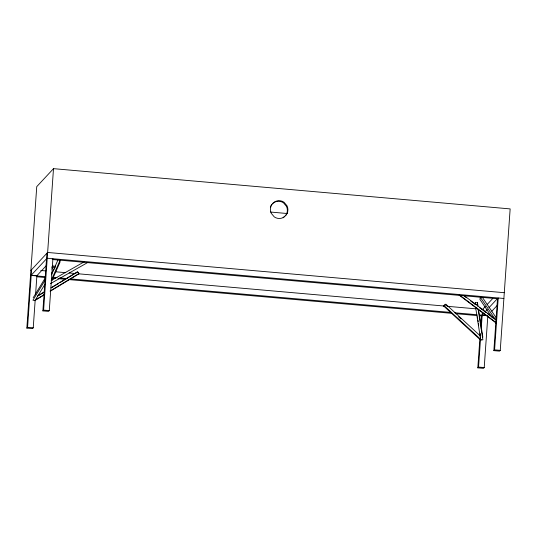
<?xml version="1.0" encoding="UTF-8"?>
<svg xmlns="http://www.w3.org/2000/svg" width="537" height="537" viewBox="0 0 537 537"><rect width="100%" height="100%" fill="white"/><g stroke="black" fill="none" stroke-linecap="round" stroke-linejoin="round"><path stroke-width="0.81" d="M477.97 305.956L477.453 302.66L475.265 302.761L475.164 304.486L477.359 304.385L477.615 306.036M477.359 304.385L477.453 302.66M35.173 300.21L33.24 327.825L32.522 328.597L26.85 328.094L36.744 186.641L53.499 168.658L510.15 208.906L500.256 350.359L499.538 351.131L493.865 350.634L497.497 298.747L498.215 297.975L494.584 349.862L493.865 350.634M26.85 328.094L27.568 327.328L31.602 269.668M35.583 294.35L36.872 275.937M52.19 259.499L52.908 258.727L49.283 310.614L48.565 311.386L42.886 310.883L46.92 253.229M42.886 310.883L43.604 310.111L53.499 168.658M487.844 315.682L484.22 367.57L483.501 368.342L477.829 367.845L479.816 339.391M480.051 336.041L480.226 333.531M480.81 325.16L481.454 315.957L482.172 315.185L481.239 328.577M477.829 367.845L478.548 367.073L480.595 337.78M486.24 315.32L482.192 314.964L482.354 312.581M496.295 317.917L482.401 297.357L480.347 297.31L479.917 299.391L492.422 317.891M51.357 274.924L57.929 259.948M51.216 280.489L60.09 260.27L59.922 262.371L52.035 280.348M33.2 297.726L45.242 277.958M51.693 267.366L52.982 265.251L53.15 266.996L51.854 269.118M45.403 279.703L32.938 300.183L34.287 300.492M34.959 300.653L44.853 284.415M51.733 273.118L55.17 267.466L53.15 266.996M480.561 340.015L443.676 306.036L445.052 304.251L446.898 305.949M443.676 306.036L444.461 305.989L445.844 304.204L480.273 335.92M30.884 270.44L47.639 252.457L504.29 292.705M46.531 258.774L31.213 275.219L36.885 275.716L46.531 265.365M30.481 276.206L31.2 275.434L45.39 276.689M46.518 258.995L47.236 258.223L503.887 298.471M482.575 309.413L485.414 306.365M487.119 304.539L492.791 298.451M482.192 314.964L483.891 313.138M485.025 311.916L487.294 309.48M488.999 307.654L497.51 298.525M491.838 311.198L497.51 305.11M272.89 203.335L274.796 202.087A8.679 8.525 43 0 1 283.523 202.852L286.49 206.383A9.156 8.981 43 0 1 285.872 215.263M284.892 216.404L282.986 217.653A8.679 8.525 43 0 1 274.253 216.888L271.286 213.357A9.156 8.981 43 0 1 271.91 204.476M283.086 217.814L286.409 214.686A9.156 8.981 43 0 0 287.026 205.805L284.06 202.274A8.679 8.525 43 0 0 275.333 201.503L273.427 202.758L271.373 205.053A9.156 8.981 43 0 0 270.353 207.114M37.483 295.974L44.625 291.645M51.049 287.751L77.469 271.742L78.879 273.883L50.317 291.188M38.456 295.672L43.457 292.645M51.31 287.886L58.452 283.556M59.882 282.69L77.019 272.306M34.341 300.572L44.336 294.518M50.048 291.054L78.617 273.749M34.603 300.707L44.605 294.652M51.498 280.381L84.591 261.613M50.451 283.65L87.853 262.439M481.427 339.901L482.891 339.84L478.131 309.332M270.574 212.048L287.261 213.525M52.364 259.512L498.161 298.8M40.785 270.473L45.793 270.917M55.808 271.803L65.829 272.682M69.166 272.977L75.845 273.568M78.348 273.789L444.005 306.016M447.341 306.305L475.728 308.809M481.575 309.325L483.24 309.473M52.901 277.347L57.076 277.716M59.58 277.938L67.091 278.602M70.434 278.898L451.114 312.447M454.456 312.742L476.997 314.729M479.501 314.95L487.039 315.615M37.154 276.797L45.504 277.535M52.183 278.119L55.526 278.414M58.03 278.636L65.541 279.3M68.884 279.589L452.067 313.366M455.403 313.655L477.111 315.568M479.615 315.79L482.119 316.011M43.604 310.111L49.283 310.614M494.584 349.862L500.256 350.359M27.568 327.328L33.24 327.825M478.548 367.073L484.22 367.57M464.25 295.706L496.604 320.086M464.485 296.263L466.465 297.753M470.425 300.74L475.05 304.217M479.669 307.701L486.274 312.675M487.596 313.675L494.859 319.146M459.538 295.041L496.51 322.898M459.108 295.095L496.087 322.952M458.578 316.709L461.035 318.971M444.461 305.989L481.353 339.975M480.347 297.31L495.631 319.924M495.201 322.005L496.128 323.375M77.731 271.876L78.879 273.883M478.487 309.258L482.857 337.29M475.265 302.761L475.52 304.405M477.453 316.776L477.708 318.421M477.964 320.072L478.225 321.723M478.48 323.368L478.736 325.019M480.152 334.088L480.407 335.739M475.681 307.782L480.696 339.934M55.009 265.721L55.116 266.882"/></g></svg>
